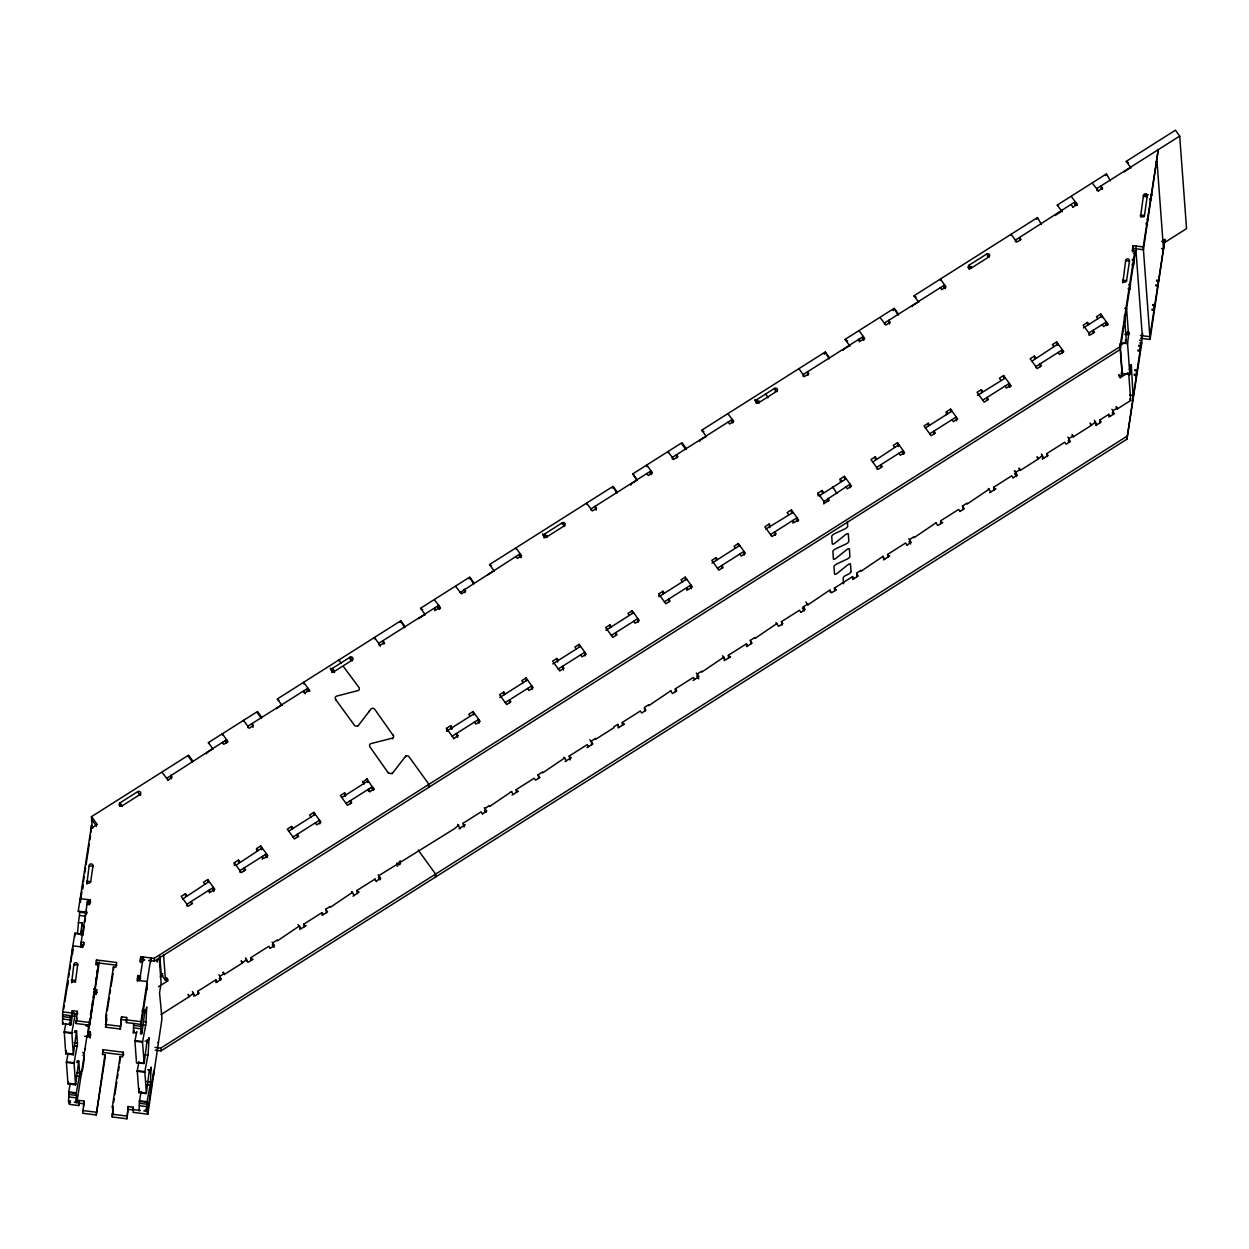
<?xml version="1.0" encoding="UTF-8"?>
<svg xmlns="http://www.w3.org/2000/svg" width="1249" height="1249" viewBox="0 0 1249 1249"><rect width="100%" height="100%" fill="white"/><g stroke="black" fill="none" stroke-linecap="round" stroke-linejoin="round"><path stroke-width="1.5" d="M74.721 936.984L74.846 933.456L82.434 934.408L82.403 935.282M81.981 947.616L82.075 944.978M75.283 1013.517L71.849 1032.72L64.261 1031.768L65.838 1023.54M82.169 926.118L82.247 922.995L78.453 922.527L79.858 912.254L78.265 911.364L86.837 912.8M87.68 1024.726L89.241 1026.413L86.868 1026.116M851.069 571.589L850.444 563.892A2.56 0.812 -35.8 0 0 847.712 564.907L837.314 573.275A2.56 0.812 -35.8 0 1 834.519 574.118L833.973 566.453A2.56 0.812 -35.8 0 1 836.627 564.017L847.29 559.037A2.56 0.812 -35.8 0 0 849.242 557.616L849.695 557.07A2.56 0.812 -35.8 0 0 849.913 556.679L849.398 548.951A2.56 0.812 -35.8 0 0 846.603 549.794L836.081 558.241A2.56 0.812 -35.8 0 1 834.504 559.13L833.942 559.287A2.56 0.812 -35.8 0 1 833.411 559.099L832.88 551.277A2.56 0.812 -35.8 0 1 835.394 548.967L846.166 543.924A2.56 0.812 -35.8 0 0 848.836 541.317L848.274 533.838A2.56 0.812 -35.8 0 0 845.479 534.681L834.722 543.299A2.56 0.812 -35.8 0 1 832.271 543.893L831.725 536.414A2.56 0.812 -35.8 0 1 834.379 533.791L845.042 528.811A2.56 0.812 -35.8 0 0 847.712 526.204L847.368 521.52M81.763 930.333L81.091 935.22M64.261 1031.815L65.76 1053.844L66.197 1050.425M69.21 1024.492L71.115 1024.726L72.754 1011.862M68.071 1053.594L66.4 1062.431L67.977 1083.898L68.258 1081.837M65.76 1053.844L73.332 1054.781L76.548 1030.878L77.469 1044.18L74.081 1062.774L66.494 1061.791M67.977 1083.898L75.564 1084.85L78.781 1060.947L79.702 1074.249L76.298 1092.828L68.726 1091.891L70.287 1083.664M145.071 1009.676L141.871 1033.532L141.715 1031.565L140.903 1034.078L140.981 1021.666L150.848 957.952L151.129 961.652M141.231 1091.595L139.466 1100.775L147.054 1101.712L150.364 1084.07L151.176 1067.099L149.802 1072.719L149.568 1069.784L149.271 1070.768L146.43 1092.984L138.826 1092.126L139.295 1088.425M136.766 1031.487L134.923 1041.213L136.516 1062.68L144.181 1063.008L147.085 1040.526L147.304 1039.73L147.585 1042.665L149.099 1037.654L148.1 1054.265L144.837 1071.626L137.249 1070.674L138.998 1061.541M71.209 1024.055L69.32 1023.774M73.441 1054.125L65.854 1053.126M75.658 1084.179L68.086 1083.18M146.398 1093.109L144.822 1071.658M138.826 1092.172L137.249 1070.721M144.181 1063.055L142.511 1042.166L145.899 1023.961L146.726 1006.991L145.352 1012.611L145.134 1009.707M77.532 933.268L78.453 922.527M134.346 1032.283L134.143 1030.612L133.315 1033.126L133.612 1023.493M71.115 1024.726L70.959 1022.712M73.332 1054.781L71.849 1032.751M75.564 1084.85L74.066 1062.805M134.283 1032.626L136.656 1032.923M136.516 1062.68L144.103 1063.586M138.733 1092.75L146.32 1093.656M63.075 1022.525L62.559 1024.274L62.653 1011.862L74.846 933.097L82.418 934.049M92.91 827.931L91.52 825.386L78.234 911.192L85.822 912.145M63.715 1009.114L64.308 1005.211M64.854 1001.745L68.117 980.684M68.679 977.046L69.273 973.143M69.757 970.051L70.444 965.586M71.021 961.839L72.864 945.836L82.98 947.101L83.714 942.386L81.185 942.074L81.388 944.837L83.917 945.165L83.714 942.386M80.389 901.419L81.903 891.599M82.465 887.93L83.074 884.073M83.433 881.732L84.261 876.361M84.776 872.989L85.588 867.743M86.056 864.792L89.335 843.575M89.912 839.89L90.537 835.862M91.099 832.177L91.52 825.386M67.446 986.367L67.868 982.292M72.411 954.267L73.145 949.537M82.98 885.978L82.496 889.116L82.434 888.195M71.958 980.793L71.646 982.76L73.878 964.259A1.92 1.78 -4.2 0 1 76.048 962.729A1.92 1.78 -4.2 0 1 77.672 964.728L77.719 965.43M86.946 883.949L87.258 881.981M80.545 934.002L82.247 922.995M80.451 946.789L87.758 899.592L88.039 903.292M82.856 935.407L84.308 925.962M84.901 922.199L85.478 918.421M86.056 914.643L86.649 910.864M72.489 1013.439L72.114 1015.796L72.286 1010.66L77.329 1011.3L77.547 1014.079L72.489 1013.439L72.286 1010.66M82.684 945.15L82.356 947.273M80.451 902.356L80.17 898.64L90.287 899.904L89.553 904.635L87.024 904.307M147.398 984.321L141.199 1024.445L126.446 1022.588L126.617 1017.467L121.559 1016.827L120.294 1029.035L105.556 1027.193L106.649 1020.121L105.65 1017.248L113.44 966.898L115.97 967.226L116.703 962.495L96.485 959.966L95.751 964.696L98.281 965.009L98.484 967.788L89.6 1025.195L76.08 1023.509L77.329 1011.3M76.08 1023.509L76.907 1018.2M83.824 1106.192L83.98 1101.056L78.921 1100.416L78.765 1105.552L69.507 1104.397C67.415 1099.885 69.288 1100.978 68.711 1091.923M69.507 1104.397L70.085 1100.634M82.699 1052.485A1.92 1.78 -4.2 0 1 84.323 1054.499L76.876 1102.57C74.987 1103.991 77.001 1098.511 76.298 1092.875M84.245 1053.563L87.024 1035.624M90.069 1038.06L90.568 1034.921L88.039 1034.609L87.836 1031.83L89.881 1018.606M90.459 1014.844L91.333 1009.176M91.926 1005.398L92.504 1001.62M93.082 997.842L93.675 994.079L96.204 994.391L96.938 989.676L93.566 989.255M95.658 981.23L96.189 977.826M97.235 972.097L97.484 969.443M97.937 966.492L98.546 962.557M89.6 1025.195L98.281 965.009M82.543 1070.05L84.37 1058.246M87.68 1036.935L89.272 1026.584L86.915 1026.288M98.609 966.32L99.28 961.949M78.765 1105.552L78.921 1100.416M87.836 1031.83L90.35 1032.142L89.631 1036.857L84.573 1036.233M103.121 1049.738L103.339 1052.501L123.542 1055.03L123.339 1052.251L103.121 1049.738L102.402 1054.453L104.916 1054.765L105.135 1057.544L96.235 1114.967L82.731 1113.265L83.98 1101.056M105.853 1020.011L106.711 1014.422M107.289 1010.691L109.319 997.639M109.896 993.923L110.474 990.192M111.052 986.46L113.066 973.408M105.556 1027.193L106.446 1017.342L105.65 1017.248M96.235 1114.967L104.916 1054.765M120.294 1029.035L121.559 1016.827M113.3 1109.877L112.285 1107.004L120.091 1056.67L122.605 1056.982L123.339 1052.251M126.446 1022.588L126.617 1017.467M112.504 1109.783L113.081 1106.052M113.659 1102.321L114.237 1098.589M114.814 1094.858L116.828 1081.806M117.406 1078.09L117.984 1074.359M118.561 1070.627L119.139 1066.896M119.717 1063.164L120.091 1056.67M128.413 1109.362L133.471 1109.986L133.253 1107.223L128.21 1106.583L126.945 1118.807L112.207 1116.949L113.097 1107.098L112.285 1107.004M112.207 1116.949L113.035 1111.641M137.812 975.563L138.03 978.342L140.559 978.654L140.341 975.875L137.812 975.563L137.093 980.278L147.195 981.542L146.742 989.973L146.664 989.036M1140.602 338.276L1150.079 339.463L1143.225 246.927L1133.108 245.663L1132.375 250.393L1134.904 250.706L1120.056 346.66L154.127 958.358L140.747 956.687L140.013 961.402L142.542 961.73M137.531 981.48L138.03 978.342M140.466 962.604L140.747 956.687M139.623 980.606L143.276 956.999L143.541 960.7M126.945 1118.807L128.21 1106.583M159.232 957.921L161.09 982.979L159.56 992.893L161.995 1018.606L147.835 1114.202L133.097 1112.359L133.253 1107.223M157.639 959.7L157.28 962.058L157.14 960.2M139.498 1109.752L139.092 1110.97L139.466 1100.775M147.398 1109.331L146.664 1111.922L147.054 1101.712M1123.023 281.681L1122.835 282.899L1125.661 260.463A1.92 1.78 -4.2 0 1 1127.831 258.933A1.92 1.78 -4.2 0 1 1129.455 260.932L1129.518 261.634M1132.812 251.689L1133.108 245.663M1136.215 246.334L1120.259 349.439L154.33 961.137L148.6 960.419M1128.331 289.315L1129.752 289.503L1129.705 283.757M1132.109 264.929L1133.53 265.116L1134.248 260.385L1132.297 259.23M1129.424 364.864L1131.313 365.098L1129.861 374.544L1122.273 373.592L1122.554 371.812M1124.74 334.295L1128.534 334.763L1128.893 332.406L1127.004 332.172M1129.861 374.544L1127.566 343.694L1128.893 332.406M1143.225 246.927L1158.276 149.661L1143.428 249.706L1133.311 248.442M1129.721 395.106L1133.03 395.527L1131.313 365.098M1134.233 375.309L1136.122 375.559L1136.777 369.907L1134.888 369.673M1137.995 350.938L1139.9 351.172L1140.556 345.52L1138.666 345.286M155.251 1050.175L160.98 1050.893L1126.91 439.195L1142.663 333.311M1126.91 439.195L1141.758 343.241L1141.555 340.462L1139.666 340.228M1152.031 310.189L1153.935 310.423L1154.591 304.772L1152.702 304.537M1155.809 285.802L1157.714 286.037L1158.369 280.401L1156.48 280.166M1161.648 241.494L1164.927 239.418L1149.861 336.684L1140.384 335.513M1150.079 339.463L1164.927 239.418M70.881 1022.634L70.147 1025.226L70.428 1015.593M850.959 571.933L850.959 571.933A2.56 0.812 -35.8 0 1 848.399 574.165L845.089 575.789A2.56 0.812 -35.8 0 0 843.169 577.975L843.606 583.783M188.193 756.176L192.44 762.077M257.138 712.523L261.384 718.409M400.086 622.47L400.757 621.065L404.676 627.669M469.031 578.818L469.702 577.413L473.621 584.001M612.322 488.062L612.994 486.657L616.912 493.261M681.611 443.707L685.857 449.593M824.215 354.357L825.23 352.249L829.149 358.853M893.16 310.704L894.175 308.597L898.093 315.185M1036.795 219.246L1037.466 217.841M1041.401 224.445L1037.544 217.529L913.956 295.794L918.733 302.133M1105.74 175.594L1106.411 174.189M1110.33 180.777L1106.489 173.861L1057.247 205.055L1062.103 211.565M368.674 711.883L369.517 710.837M357.729 726.34L371.218 708.714A2.56 2.373 -4.2 0 1 374.762 709.338L393.263 735.567M392.03 773.834L405.722 756.082A2.56 2.373 -4.2 0 1 409.063 756.816L428.938 784.325L429.141 787.104L427.892 785.387M396.698 863.262A2.56 2.373 -4.2 0 0 398.618 862.887L400.32 860.78M399.68 864.605L400.523 863.543M335.731 700.174L335.669 699.487A2.56 2.373 -4.2 0 1 336.387 696.177L358.572 690.416A2.56 2.373 -4.2 0 0 358.916 687.387L343.35 666.466M393.216 734.88A2.56 2.373 -4.2 0 1 392.701 738.065L370.688 743.655A2.56 2.373 -4.2 0 0 369.563 745.434L369.673 746.371A2.56 2.373 -4.2 0 0 369.985 746.964L388.486 773.209M392.701 738.065L392.561 738.877M92.285 828.243L91.427 816.69L188.599 755.161L192.846 761.047M93.019 818.579L91.63 819.469L96.595 826.338M774.489 388.423L756.8 399.618A1.92 1.78 -4.2 0 0 756.269 402.1A1.92 1.78 -4.2 0 0 758.924 402.568L776.613 391.359A1.92 1.78 -4.2 0 0 777.143 388.876A1.92 1.78 -4.2 0 0 774.489 388.423L776.613 391.359M986.726 254.015L969.037 265.21A1.92 1.78 -4.2 0 0 968.506 267.692A1.92 1.78 -4.2 0 0 971.16 268.16L988.849 256.951A1.92 1.78 -4.2 0 0 989.38 254.468A1.92 1.78 -4.2 0 0 986.726 254.015L988.849 256.951M119.685 806.245A1.92 1.78 -4.2 0 1 120.294 805.605L121.403 804.918M334.186 670.151L332.531 671.213A1.92 1.78 -4.2 0 0 331.688 672.54M546.968 535.399L544.767 536.805A1.92 1.78 -4.2 0 0 544.002 537.757M759.22 400.991L757.003 402.397A1.92 1.78 -4.2 0 0 756.238 403.365M968.631 268.613A1.92 1.78 -4.2 0 1 969.24 267.989L971.457 266.583M863.278 336.481L803.138 374.559L803.294 376.652M884.495 323.038L944.634 284.959L944.869 288.191M1075.248 201.698L1015.375 240.151L1015.499 241.775M1131.032 167.897L1126.192 161.386L1175.434 130.193L1179.696 136.094L1096.731 188.63L1096.872 190.488M206.912 752.601L210.488 750.321M210.894 750.071L212.876 748.822M276.248 708.683L281.821 705.154M418.743 618.755A8.946 2.81 -35.8 0 0 418.758 618.442L421.538 616.678M421.928 616.428L425.113 614.414M487.688 575.086A8.946 2.81 -35.8 0 0 487.688 574.774L494.058 570.746M630.761 485.112A8.946 2.81 -35.8 0 0 630.995 484.034L632.587 483.02M632.978 482.77L636.553 480.506M636.959 480.256L632.884 474.074L633.696 474.526M706.294 436.338L699.924 440.366A8.946 2.81 -35.8 0 1 699.705 441.443M843.137 350.298A8.946 2.81 -35.8 0 0 843.231 349.626L843.621 349.377M844.027 349.127L847.603 346.863M847.993 346.598L849.851 345.957M912.082 306.63A8.946 2.81 -35.8 0 0 912.176 305.974L912.566 305.708M912.972 305.459L918.53 301.93M1055.452 215.531A8.946 2.81 -35.8 0 0 1055.467 215.218L1058.652 213.204M1059.043 212.955L1061.822 211.19M1124.397 171.862A8.946 2.81 -35.8 0 0 1124.412 171.566L1129.58 168.287M1129.97 168.037L1130.767 167.522M92.863 827.244L97.281 824.481L91.427 816.69M167.897 780.438L172.097 777.065L170.676 775.098L171.503 778.736M305.178 693.866L305.099 692.836L309.346 690.151L303.663 682.282L303.788 683.906M380.164 646.389L380.086 645.343L384.333 642.657L382.912 640.69L383.381 643.828M1072.735 207.428L1076.935 204.04L1071.267 196.405M1098.214 191.284L1102.399 187.912L1100.978 185.945L1101.54 189.208M308.987 691.368L309.783 690.869M439.336 608.825L440.397 608.154M519.365 555.992L520.427 557.476L521.489 556.804M862.481 338.713L863.808 340.009M1076.31 205.445L1077.372 204.774M1163.568 243.18L1186.55 228.629L1179.696 136.094M186.866 895.627L185.445 893.659L181.199 896.36L188.287 906.181L192.533 903.495L191.113 901.528L191.316 904.307M209.364 892.879L209.161 890.1L210.581 892.067L214.828 889.382L207.724 879.546L203.478 882.247L204.898 884.214M234.453 865.526L234.25 862.747L238.497 860.061L239.917 862.029M256.748 851.412L256.545 848.633L260.791 845.948L267.879 855.784L263.633 858.469L262.212 856.502L262.415 859.281M292.984 828.43L291.563 826.463L287.317 829.149L294.405 838.969L298.652 836.284L297.231 834.316L297.434 837.095M315.279 822.904L316.7 824.855L320.946 822.17L313.842 812.35L309.596 815.035L311.017 817.002M346.035 794.832L344.615 792.865L340.368 795.551L347.472 805.371L351.718 802.685L350.298 800.718L350.672 803.747M362.725 782.311L366.909 778.752L374.075 789.618M446.877 731.368L446.486 728.339L450.733 725.653L452.247 728.838M474.448 722.094L475.869 724.061L480.116 721.376L473.028 711.54L468.781 714.225L470.202 716.192M505.221 694.022L503.8 692.055L499.553 694.741L506.641 704.561L510.888 701.876L509.467 699.908L509.686 702.687M527.515 688.496L528.936 690.463L533.182 687.762L526.079 677.942L521.832 680.627L523.253 682.594M558.272 660.424L556.851 658.457L552.604 661.143L559.708 670.963L563.955 668.277L562.534 666.31L563.455 670.073M580.566 654.882L581.987 656.849L586.234 654.164L579.146 644.343L574.899 647.029L576.32 648.996M611.339 626.811L609.918 624.859L605.671 627.544L612.759 637.365L617.006 634.679L615.585 632.712L615.804 635.491M633.633 621.284L635.054 623.251L639.301 620.566L632.197 610.745L627.95 613.431L629.371 615.398M686.685 579.099L658.941 596.71L658.723 593.931L662.969 591.245L664.39 593.213M686.903 590.465L686.685 587.686L688.105 589.653L692.352 586.968L685.264 577.132L681.017 579.833L682.438 581.784M717.457 559.614L716.036 557.647L711.789 560.333L718.878 570.168L723.124 567.468L721.703 565.516L721.922 568.279M739.751 554.088L741.172 556.055L745.419 553.354L738.315 543.534L734.069 546.219L735.489 548.186M770.508 526.016L769.087 524.049L764.841 526.735L771.944 536.555L776.191 533.869L774.77 531.902L775.332 535.181M793.021 523.253L792.803 520.49L794.223 522.441L798.47 519.756L791.382 509.935L787.135 512.621L788.556 514.588M818.111 495.915L817.908 493.136L822.154 490.451L823.575 492.403M840.39 481.802L840.187 479.023L844.433 476.337L851.537 486.158L847.29 488.843L845.87 486.876M876.626 458.805L875.206 456.837L870.959 459.538L878.063 469.359L882.309 466.673L880.888 464.706L881.091 467.485M898.921 453.278L900.342 455.245L904.588 452.56L897.5 442.724L893.254 445.425L894.674 447.376M929.693 425.206L928.272 423.239L924.026 425.925L931.114 435.76L935.36 433.06L933.94 431.108L934.158 433.871M946.508 414.59L946.305 411.811L950.551 409.126L957.655 418.961L953.409 421.647L951.988 419.68M982.744 391.608L981.324 389.641L977.077 392.327L984.181 402.147L988.427 399.461L987.007 397.494L987.303 400.398M1005.039 386.082L1006.46 388.033L1010.706 385.348L1003.618 375.527L999.372 378.213L1000.792 380.18M1035.811 358.01L1034.391 356.043L1030.144 358.728L1037.248 368.549L1041.479 365.863L1040.058 363.896L1040.276 366.675M1058.106 352.468L1059.527 354.435L1063.773 351.75L1056.67 341.929L1052.423 344.615L1053.844 346.582M1088.863 324.397L1087.442 322.429L1083.195 325.13L1090.299 334.951L1094.546 332.265L1093.125 330.298L1093.328 333.077M1102.149 324.584L1103.57 326.551L1107.816 323.866L1100.712 314.03L1096.466 316.731L1097.887 318.682M262.196 847.915L235.718 865.416M288.738 831.116L315.263 814.317M341.789 797.518L368.314 780.719M446.689 731.118L474.433 713.507M499.756 697.52L527.5 679.909M552.807 663.922L580.566 646.311M605.874 630.323L633.618 612.697M711.992 563.112L739.736 545.501M765.856 529.014L792.85 512.59M898.921 444.691L872.442 462.192M925.447 427.892L951.972 411.093M1083.414 327.894L1102.133 315.997L1102.258 317.621M292.984 837.017L319.525 820.203L319.791 823.918M346.051 803.404L372.577 786.605L372.858 790.305M452.169 736.207L478.695 719.408L478.976 723.109M505.221 702.609L531.762 685.81L532.027 689.51M558.287 668.996L584.813 652.197L585.094 655.897M611.354 635.398L637.88 618.598L638.145 622.299M664.406 601.799L690.931 585L691.212 588.701M717.472 568.201L743.998 551.402L744.263 555.102M770.524 534.588L797.049 517.789L797.33 521.489L798.657 520.661M929.709 433.793L956.234 416.994L956.5 420.694M982.76 400.195L1009.286 383.381L1009.832 386.925M369.813 791.96L373.997 788.572M453.637 738.862L457.837 735.489L456.416 733.522L457.509 737.519M212.611 889.647L214.203 890.771M1010.363 386.581L1011.159 386.082M1106.926 325.427L1108.253 324.584M1119.994 345.567L1126.364 341.539L1124.412 315.232M1119.729 347.675L1119.604 346.691M166.539 977.592L167.6 979.06L165.477 980.403L161.23 974.517L162.823 973.502M160.169 977.124L162.948 975.36M1128.112 372.717L1120.15 377.76L1120.025 375.918L1122.133 374.559L1120.056 346.66M158.576 986.726L167.741 980.918L167.6 979.06M161.105 1014.5L189.27 996.655L193.454 993.049L192.393 991.565M219.184 978.467L220.261 979.95L219.98 976.25L224.227 973.564L223.165 972.081M222.962 972.643L224.289 974.485L242.337 963.057L246.506 959.451L245.444 957.967M352.624 892.239L330.407 907.274L330.345 906.352L326.098 909.038L326.379 912.738M458.742 825.043L454.574 828.649L379.165 875.44L379.524 879.265M511.809 791.429L489.592 806.479L489.514 805.543L485.283 808.244L485.549 811.944M564.86 757.831L542.644 772.866L542.581 771.944L538.335 774.63L538.616 778.33M670.978 690.635L648.762 705.669L648.699 704.748L644.453 707.434L644.734 711.134M777.097 623.423L754.88 638.473L754.818 637.536L750.571 640.222L750.852 643.938M936.282 522.628L914.065 537.663L914.003 536.742L909.756 539.427L910.115 543.253M989.333 489.015L967.116 504.065L967.054 503.128L962.807 505.829L963.088 509.53M1016.14 475.916L1015.874 472.216L1020.121 469.53L1019.043 468.063M1019.122 468.984L1020.183 470.451L1038.216 459.039L1042.4 455.417L1041.338 453.949M1068.145 440.85L1069.206 442.318L1068.925 438.618L1073.172 435.932L1072.11 434.449M1072.173 435.386L1073.25 436.853L1091.283 425.425L1095.451 421.819L1094.389 420.351M1112.172 412.951L1113.249 414.434L1112.968 410.734L1117.215 408.048L1116.153 406.565M197.966 994.063L197.764 991.284L215.812 979.856L217.217 981.823M251.033 960.465L250.83 957.686L268.863 946.258L270.284 948.225M304.085 926.852L303.882 924.088L321.93 912.66L323.35 914.627M357.417 893.628L356.949 890.475L374.981 879.062L376.449 881.716M463.972 827.041L463.067 823.278L481.099 811.85L482.52 813.817M516.321 792.444L516.118 789.68L534.166 778.252L535.587 780.219L539.818 777.534L537.804 774.723M570.184 759.954L569.185 756.067L587.217 744.654L588.638 746.605M622.439 725.247L622.236 722.468L640.284 711.04L641.705 713.007L645.936 710.322L644.531 708.355M675.506 691.649L675.303 688.87L693.336 677.442L694.756 679.409M728.557 658.036L728.354 655.272L746.402 643.844L747.823 645.811M782.155 625.171L781.421 621.659L799.454 610.246L800.874 612.213M805.824 601.924L807.947 604.859L830.163 589.825L830.366 592.604M834.675 590.839L834.473 588.06L852.521 576.632L853.941 578.599M887.742 557.241L887.539 554.462L905.572 543.034L906.993 545.001M940.794 523.643L940.591 520.864L958.639 509.436L960.059 511.403M994.032 490.279L993.658 487.266L1011.69 475.838L1013.111 477.805M1046.912 456.431L1046.709 453.652L1064.757 442.24L1066.178 444.191L1070.424 441.506L1069.003 439.539M1099.979 422.833L1099.776 420.054L1108.8 414.34L1110.205 416.307M1116.216 407.486L1117.277 408.969L1130.72 400.461L1128.768 374.138M216.936 982.042L221.463 979.138L220.043 977.171M253.032 959.201L248.005 962.339L246.584 960.372M270.19 948.319L274.53 945.54L272.048 942.089M306.083 925.587L301.056 928.741L298.011 924.525M323.257 914.721L327.581 911.926L325.567 909.131M359.15 891.989L353.077 896.189M376.308 881.123L380.648 878.328L378.166 874.893M459.023 828.743L465.268 824.793M482.426 813.911L486.767 811.132L484.284 807.681M512.074 795.145L518.319 791.179M565.141 761.531L571.386 757.581M586.983 747.698L592.885 743.92L589.84 739.72M624.438 723.983L618.193 727.933L617.927 724.233L613.681 726.918L613.743 727.839L595.711 739.267L595.648 738.346L591.402 741.032L591.667 744.732M693.101 680.502L699.003 676.724L696.333 673.039M730.556 656.771L725.528 659.925L722.484 655.709M747.729 645.905L752.054 643.126L750.04 640.315M800.781 612.307L805.121 609.512L803.091 606.717M836.237 589.856L831.647 592.713L830.226 590.746M853.645 578.833L858.172 575.914L856.767 573.947M883.496 559.927L889.741 555.977M906.899 545.095L911.239 542.316L908.757 538.881M942.792 522.379L937.765 525.517L935.735 522.707M959.966 511.497L964.306 508.718L962.276 505.907M989.614 492.715L995.859 488.765M1013.017 477.899L1017.357 475.104L1014.313 470.904M1042.4 458.758L1048.13 455.62L1046.709 453.652M1095.732 425.519L1101.196 422.021L1099.776 420.054M1109.955 416.51L1114.451 413.622L1113.031 411.655M155.032 1047.396L160.778 1048.114L1126.707 436.416M767.838 397.853L768.322 396.62M405.722 756.082L405.566 756.894M1156.09 161.667L1157.042 161.777L1163.475 248.77L1161.586 248.52M1151.047 194.22L1152.062 195.266L1151.11 195.141M1145.911 194.501L1148.268 194.797M1149.611 198.856L1151.266 199.059L1151.328 199.981L1149.907 199.809M1147.269 218.606L1148.284 219.652L1147.347 219.527M1146.067 223.259L1147.566 224.367L1146.145 224.195M1133.53 253.282L1135.107 253.485L1134.904 250.706M1132.359 260.151L1134.248 260.385M1132.265 264.039L1133.53 265.116M1156.543 281.087L1158.432 281.322L1158.369 280.401M1155.747 284.881L1157.636 285.115M1128.581 284.538L1130.486 284.772M1128.253 288.394L1129.752 289.503M1152.765 305.474L1154.669 305.708L1154.591 304.772M1151.968 309.268L1153.857 309.502M1124.693 308.3L1126.582 308.55L1128.534 334.763M1127.144 334.014L1129.034 334.248M1139.713 342.975L1141.758 343.241M1120.931 342.866L1127.566 343.694M1138.729 346.207L1140.634 346.457L1140.556 345.52M1137.933 350.001L1139.822 350.251M1129.564 366.706L1131.453 366.956M1129.19 369.064L1131.094 369.314M1134.951 370.594L1136.855 370.828L1136.777 369.907M1134.154 374.388L1136.059 374.622M87.118 902.262L90.49 902.684L90.287 899.904M79.858 912.254L86.962 913.05M79.546 915.439L85.713 916.22M140.95 959.466L144.775 959.935M116.906 965.274L96.688 962.745L96.485 959.966M93.769 992.018L97.141 992.44M141.871 1010.909L144.712 1011.268M71.974 1012.596L74.331 1012.892M143.198 1021.51L146.039 1021.869M62.653 1011.862L71.911 1013.017M126.243 1019.824L140.981 1021.666M121.762 1019.606L126.82 1020.23M62.856 1014.641L74.987 1016.296M141.949 1024.68L145.743 1025.148M62.996 1016.592L70.584 1017.623M133.752 1025.445L141.34 1026.397M62.825 1019.043L70.397 1019.98M75.877 1020.73L89.382 1022.431M105.353 1024.43L120.091 1026.272M133.581 1027.88L141.153 1028.833M69.554 1022.603L70.974 1022.775M69.241 1023.306L70.662 1023.477M85.759 1025.382L87.664 1025.616M140.466 1032.205L141.418 1032.33M63.527 1023.774L68.273 1024.367M140.45 1033.391L141.871 1033.579M74.721 1030.8L76.626 1031.05M74.284 1032.236L76.189 1032.47M145.04 1041.088L146.945 1041.323M135.033 1040.589L142.62 1041.525M64.167 1032.377L71.755 1033.313M134.923 1041.213L142.511 1042.166M74.191 1042.665L77.516 1043.071M74.378 1046.006L77.219 1046.365M144.181 1054.734L147.975 1055.202M76.954 1060.869L78.843 1061.104M147.71 1069.706L149.599 1069.956M76.517 1062.306L78.406 1062.54M66.4 1062.431L73.972 1063.383M137.156 1071.283L144.728 1072.22M76.892 1072.782L79.733 1073.125M146.711 1081.509L150.489 1081.977M75.643 1075.935L79.436 1076.419M146.882 1084.85L150.192 1085.256M68.617 1092.485L76.205 1093.437M139.373 1101.337L146.96 1102.289M68.757 1094.436L76.345 1095.389M139.513 1103.289L147.101 1104.241M68.586 1096.887L76.173 1097.824M139.342 1105.724L146.929 1106.676M75.783 1100.51L76.735 1100.619M145.587 1109.237L147.491 1109.471L147.835 1114.202M75.471 1101.196L76.423 1101.321M145.29 1109.939L147.179 1110.174M70.569 1101.79L69.304 1101.618M74.191 1102.243L78.562 1102.789M132.894 1109.58L140.263 1110.502M143.838 1110.939L147.632 1111.423L153.783 1070.377L154.049 1074.078M79.14 1103.195L84.183 1103.835M82.528 1110.502L96.032 1112.188M112.004 1114.186L126.742 1116.028M1126.301 161.605L1128.331 162.745M1057.357 205.258L1058.574 205.944M1061.619 211.159L1062.431 211.612M914.065 295.997L914.877 296.466M915.283 296.684L916.095 297.153M845.12 339.666L847.571 341.039M849.788 345.786L845.011 339.463L894.253 308.269L898.515 314.17M701.829 430.405L703.858 431.561M706.497 436.541L701.719 430.202L825.308 351.937L829.57 357.823M489.592 564.813L491.622 565.969M494.261 570.949L489.483 564.61L613.072 486.345L617.334 492.231M420.648 608.482L422.677 609.621M277.356 699.221L278.98 700.143M282.009 705.342L277.247 699.018L400.835 620.753L405.098 626.639M208.411 742.89L209.223 743.342M213.079 749.01L208.302 742.671L257.544 711.493L261.79 717.394M335.669 699.487L354.607 725.513A2.56 2.373 -4.2 0 0 357.667 725.638M1092.532 183.431L1098.152 190.597M1074.655 203.368L1076.076 205.336M1074.718 204.305L1075.514 205.414M1071.267 204.758L1072.688 206.725M1125.302 340.071L1126.364 341.539M1105.599 324.131L1106.395 325.224M1121.071 373.092L1122.133 374.559M1118.948 374.435L1120.025 375.918M1118.558 375.559L1120.15 377.76M1020.011 240.495L1019.621 237.466L1021.042 239.433L1016.795 242.119L1011.128 234.266L1011.206 235.421M1129.658 398.977L1130.72 400.461M1111.907 409.25L1112.968 410.734M1061.556 352.015L1062.353 353.124M1094.92 421.897L1096.95 424.707M1090.143 423.036L1091.22 424.504M1090.221 423.957L1091.283 425.425M971.16 268.16L969.037 265.21L969.24 267.989M968.24 267.442L969.567 269.284M1067.864 437.15L1068.925 438.618M940.372 279.058L946.055 286.927L941.808 289.612L940.388 287.645M943.776 286.255L944.837 287.738M943.573 286.817L944.9 288.66M1008.505 385.613L1009.567 387.096M1042.462 456.338L1043.883 458.305M1037.092 456.634L1038.153 458.102M1037.154 457.556L1038.216 459.039M981.808 392.779L981.324 389.641M977.467 395.355L1005.086 378.182M1014.812 470.748L1015.874 472.216M1014.516 473.683L1016.545 476.478M889.663 324.115L888.742 320.353L890.162 322.32L885.916 325.005L880.295 317.839M946.305 411.811L947.726 413.778M993.658 487.266L995.078 489.218M988.349 488.468L990.832 491.919M862.419 337.776L863.84 339.744M898.406 446.486L897.5 442.724M902.309 451.888L903.823 453.98M940.591 520.864L942.011 522.831M808.041 375.262L807.385 371.874L808.806 373.841L804.559 376.527L798.876 368.674M908.96 541.644L910.646 543.986M840.187 479.023L841.607 480.99M887.539 554.462L888.96 556.429M765.637 394.013L767.776 396.963M882.684 556.305L884.714 559.115M755.005 399.633L757.003 402.397L756.8 399.618L758.97 403.255M754.942 400.367L757.066 403.318M817.908 493.136L824.996 502.957L829.242 500.271L827.822 498.304L828.04 501.083M731.18 420.179L732.96 422.63M728.151 422.053L729.572 424.02L733.819 421.335L728.183 414.168M834.473 588.06L835.893 590.028M769.915 527.687L769.087 524.049M802.28 608.076L804.309 610.886M686.263 448.578L682.016 442.677L632.775 473.871L637.037 479.757M676.896 457.774L676.505 454.761L677.926 456.728L673.679 459.413L667.996 451.545L668.09 452.716M781.421 621.659L782.842 623.626L778.595 626.311L775.926 622.627M649.823 471.7L651.603 474.152M649.98 472.747L651.307 474.589L651.041 470.889L590.902 508.968L590.996 510.123M646.795 473.574L648.215 475.541L652.462 472.856L646.779 464.987L646.904 466.611M685.639 580.161L685.264 577.132M690.072 586.296L691.322 588.014M728.354 655.272L729.775 657.239M658.723 593.931L665.826 603.767L670.073 601.081L668.652 599.114L668.855 601.893M596.148 510.17L595.149 506.282L596.569 508.249L592.323 510.935L586.64 503.082L586.718 504.003M696.723 676.052L698.769 678.878M675.303 688.87L676.724 690.838L672.477 693.523L670.448 690.713M542.628 533.854L544.767 536.805L544.564 534.026L562.253 522.816A1.92 1.78 -4.2 0 1 564.907 523.284A1.92 1.78 -4.2 0 1 564.376 525.767L564.423 526.469M544.829 537.726L542.691 534.603M518.944 554.587L521.067 557.522M515.915 556.461L517.336 558.428L521.582 555.743L515.899 547.874L515.993 549.029M622.236 722.468L623.657 724.436M617.99 725.154L619.41 727.121M557.678 662.095L556.851 658.457M474.027 582.986L469.78 577.085L420.538 608.263L425.378 614.773M465.003 592.682L464.269 589.169L465.69 591.136L461.443 593.821L455.823 586.655M569.185 756.067L570.606 758.034M563.877 757.284L566.359 760.719M437.946 606.592L439.71 609.059M437.743 607.155L439.07 608.997L438.805 605.297L378.666 643.376L378.79 644.999M473.761 715.053L473.028 711.54M477.664 720.454L479.163 722.547M516.118 789.68L517.539 791.632M511.263 791.523L513.292 794.333M451.467 729.166L450.733 725.653M446.486 728.339L453.59 738.175M380.086 645.343L374.403 637.474L374.513 638.864M484.487 810.46L485.908 812.428M463.067 823.278L464.55 826.276M457.758 824.496L460.303 828.79M330.392 668.262L332.531 671.213L332.328 668.434L350.001 657.224A1.92 1.78 -4.2 0 1 352.671 657.692A1.92 1.78 -4.2 0 1 352.14 660.175L352.187 660.877M332.858 672.493L330.439 668.839M307.067 689.479L308.487 691.446M307.129 690.4L307.925 691.509M305.099 692.836L303.679 690.869L303.804 692.602M418.181 850.007L435.589 874.097L435.792 876.86L434.543 875.143M367.815 782.514L366.909 778.752M371.546 787.666L373.232 789.993M362.663 781.437L364.13 784.091M369.751 791.257L368.33 789.29L368.471 791.21M345.27 796.253L344.615 792.865M378.369 877.672L379.961 879.874M252.954 727.324L252.033 723.577L253.453 725.544L249.207 728.229L243.524 720.361L243.602 721.298M356.949 890.475L358.369 892.442M351.64 891.692L354.123 895.127M225.351 740.516L226.772 742.484L226.569 739.705L166.476 778.47M225.507 741.563L226.569 743.03M222.322 742.39L223.743 744.357L227.989 741.672L222.306 733.803L222.384 734.958M206.647 753.038L206.507 752.85A8.946 2.81 -35.8 0 1 206.288 753.928M261.697 849.71L260.791 845.948M265.428 854.862L267.286 857.454M256.545 848.633L257.965 850.6M303.882 924.088L305.302 926.04M234.25 862.747L241.354 872.583L245.6 869.882L244.18 867.93L244.382 870.694M167.85 779.751L162.229 772.585M272.251 944.869L274.031 947.335M250.83 957.686L252.236 959.654M241.198 960.653L242.259 962.136M241.276 961.589L242.337 963.057M119.295 805.059L120.091 806.167M218.918 974.766L219.98 976.25M197.764 991.284L199.184 993.252L194.938 995.937L193.517 993.97M188.146 994.266L189.208 995.734M188.209 995.188L189.27 996.655M166.148 978.701L167.741 980.918M697.785 677.536L697.52 673.836L701.766 671.15L701.829 672.071L724.045 657.036L724.311 660.737M1147.331 196.671L1147.269 195.812A1.92 1.78 -4.2 0 0 1145.645 193.798A1.92 1.78 -4.2 0 0 1143.475 195.328L1140.556 216.733M1143.584 196.718L1143.475 195.328L1147.269 195.812L1144.318 216.686M1135.841 248.754L1142.289 335.747M1132.375 250.393L1132.468 251.595M1125.755 261.681L1125.661 260.463L1129.455 260.932L1126.473 281.462M1120.056 343.709L1122.273 373.592M1102.399 187.912L1102.508 189.302M1117.215 408.048L1117.277 408.969M1106.645 325.365L1106.395 321.899L1088.878 332.983L1089.05 335.294M1108.8 414.34L1109.003 417.119M1100.712 314.03L1100.915 316.809M1095.451 421.819L1095.623 424.129M1087.442 322.429L1087.645 325.208M1076.935 204.04L1077.028 205.429M1075.514 202.073L1075.764 205.539M1073.172 435.932L1073.25 436.853M1062.571 352.796L1062.353 349.782L1035.827 366.582L1035.905 367.737M1058.2 345.286L1058.09 343.897L1031.612 361.383M1056.67 341.929L1056.873 344.708M1042.4 455.417L1042.681 459.117M1034.391 356.043L1034.594 358.822M1020.121 469.53L1020.183 470.451M1003.618 375.527L1003.821 378.306M950.551 409.126L950.754 411.905M940.388 279.292L940.481 280.447M928.272 423.239L928.475 426.018M903.449 454.293L903.168 450.592L876.642 467.391L876.767 469.015M884.511 323.272L884.589 324.194M883.34 557.85L883.215 556.227L860.998 571.261L860.936 570.34L856.689 573.026L856.97 576.726M875.206 456.837L875.408 459.616M863.293 336.715L863.371 337.87M859.093 331.516L859.015 330.579L864.698 338.448L860.452 341.133L859.031 339.166L859.234 341.945M850.366 487.656L850.116 484.19L823.637 501.692M845.901 478.992L819.375 495.791M852.521 576.632L852.724 579.411M844.433 476.337L844.636 479.101M836.908 493.48L832.583 486.704L832.661 487.594M823.716 502.847L823.809 504.003M822.154 490.451L822.357 493.214M807.947 604.859L807.884 603.938L803.638 606.624L803.903 610.324M791.382 509.935L791.585 512.714M732.648 422.833L732.398 419.367L672.259 457.446L672.384 459.07M746.402 643.844L746.605 646.623M738.315 543.534L738.518 546.313M716.036 557.647L716.239 560.426M662.969 591.245L663.172 594.024M632.197 610.745L632.4 613.509M609.918 624.859L610.121 627.623M579.146 644.343L579.349 647.123M562.331 524.034L562.253 522.816L564.376 525.767L546.687 536.976A1.92 1.78 -4.2 0 1 544.033 536.508A1.92 1.78 -4.2 0 1 544.564 534.026L546.734 537.663M520.427 557.476L520.162 553.775L460.069 592.541M526.079 677.942L526.282 680.721M503.8 692.055L504.003 694.834M457.837 735.489L457.899 736.348M434.59 600.098L440.226 607.264L435.979 609.949L434.558 607.982L434.761 610.761M384.333 642.657L384.427 643.86M398.618 862.887L398.774 864.979M374.981 879.062L375.043 879.921M350.126 658.785L350.001 657.224L352.14 660.175L334.451 671.384A1.92 1.78 -4.2 0 1 331.797 670.916A1.92 1.78 -4.2 0 1 332.328 668.434L334.545 672.587M341.211 663.531L339.041 659.878L339.103 660.752M309.346 690.151L309.424 691.353M308.16 691.415L307.925 688.183L247.786 726.262L247.895 727.652M321.93 912.66L322.133 915.439M313.842 812.35L314.045 815.129M299.838 929.537L299.573 925.837L277.356 940.887L277.278 939.951L273.047 942.652L273.312 946.352M291.563 826.463L291.766 829.242M266.74 857.517L266.459 853.816L239.933 870.615L240.073 872.458M246.506 959.451L246.631 961.059M238.497 860.061L238.7 862.84M224.227 973.564L224.289 974.485M213.673 891.115L213.407 887.414L186.866 904.214L187.007 906.071M209.208 882.45L209.145 881.513L182.666 899.015M215.812 979.856L216.015 982.635M207.724 879.546L207.927 882.325M193.454 993.049L193.673 996.062M185.445 893.659L185.648 896.439M163.603 954.954L165.477 980.403M159.841 955.844L161.23 974.517M154.127 958.358L154.33 961.137M160.778 1048.114L160.98 1050.893M139.95 795.285L139.904 794.583A1.92 1.78 -4.2 0 0 140.434 792.1A1.92 1.78 -4.2 0 0 137.765 791.632L120.091 802.842A1.92 1.78 -4.2 0 0 119.561 805.324A1.92 1.78 -4.2 0 0 122.215 805.777L139.904 794.583L137.827 792.334M158.155 1042.072L158.233 1042.993M153.049 1075.108L153.112 1076.029M122.261 806.479L120.091 802.842L120.294 805.605M113.44 966.898L113.643 969.677M106.446 1017.342L106.649 1020.121M93.019 866.619L92.972 865.916A1.92 1.78 -4.2 0 0 91.349 863.918A1.92 1.78 -4.2 0 0 89.179 865.448L86.93 883.605M89.225 866.135L92.972 865.916L90.584 882.34M86.322 863.028L86.4 863.949M94.331 988.427L94.612 992.128M81.107 896.704L81.185 897.625M90.35 1032.142L90.568 1034.921M84.979 1048.848L85.057 1049.769M75.377 982.37L77.672 964.728L73.941 964.946M81.95 1071.096L81.888 1070.221A1.92 1.78 -4.2 0 1 79.358 1071.673M70.303 966.554L70.366 967.491M391.967 773.131A2.56 2.373 -4.2 0 1 388.439 772.507M139.217 794.099A1.92 1.78 -4.2 0 1 140.715 795.02M350.36 659.925A1.92 1.78 -4.2 0 1 352.515 660.112M774.989 391.031A1.92 1.78 -4.2 0 1 777.237 391.53M987.397 256.56A1.92 1.78 -4.2 0 1 988.911 256.685M1144.771 196.733A1.92 1.78 -4.2 0 1 1146.363 196.718M397.697 866.072A2.56 2.373 -4.2 0 1 396.917 866.041M97.188 971.41A1.92 1.78 -4.2 0 1 96.766 972.284M81.794 1073.734A1.92 1.78 -4.2 0 1 79.92 1074.53M82.902 1055.264A1.92 1.78 -4.2 0 1 84.308 1056.17M1144.225 215.468L1140.431 215A1.92 1.78 -4.2 0 0 1142.054 216.998A1.92 1.78 -4.2 0 0 1144.225 215.468M1126.411 280.603L1122.617 280.119A1.92 1.78 -4.2 0 0 1124.241 282.133A1.92 1.78 -4.2 0 0 1126.411 280.603M90.537 881.653L86.743 881.169A1.92 1.78 -4.2 0 0 88.367 883.184A1.92 1.78 -4.2 0 0 90.537 881.653M75.237 980.465L71.443 979.997A1.92 1.78 -4.2 0 0 73.066 981.995A1.92 1.78 -4.2 0 0 75.237 980.465"/></g></svg>
